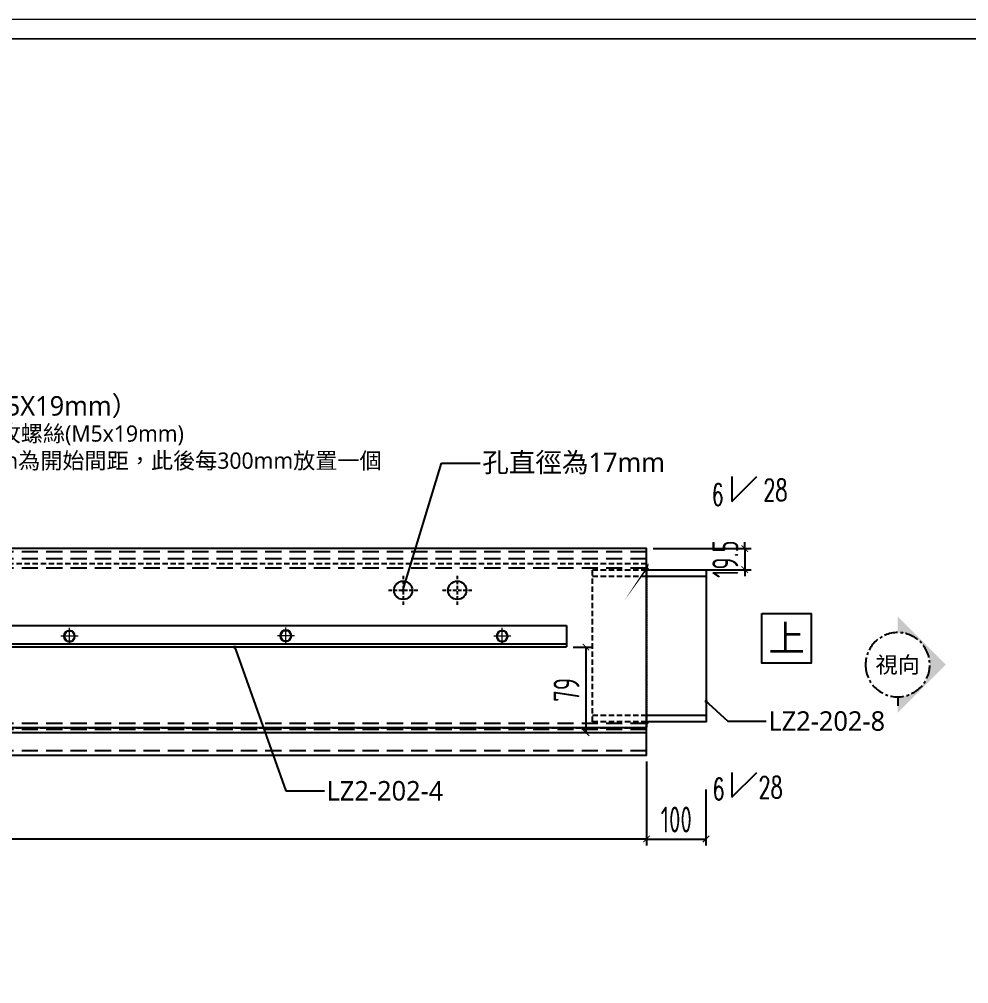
# Model space of a CAD drawing. Extents: x -3378 to 102197, y -3799 to 48702.
# Drawn here: x 9954 to 10831, y 6318 to 7209 of the extents above; entities that cross this region are included whole.
import ezdxf
from ezdxf import colors
from ezdxf.entities.mleader import LeaderData, LeaderLine
from ezdxf.enums import TextEntityAlignment as Align
from ezdxf.math import Vec2, Vec3

# ---------------------------------------------------------------- set-up
doc = ezdxf.new("R2010")
doc.units = 0
doc.set_wipeout_variables(frame=1)
for name, pattern in [('ASC-Facade Detail W1 & W2$0$HIDDEN2', [4.7625, 3.175, -1.5875]), ('CENTER', [2, 1.25, -0.25, 0.25, -0.25]), ('DASHDOT', [1, 0.5, -0.25, 0, -0.25]), ('HIDDEN', [0.375, 0.25, -0.125])]:
    doc.linetypes.add(name, pattern=pattern)
for name, color, linetype in [('DIM', 173, 'Continuous'), ('GM_ANNO_LABL', 4, 'Continuous'), ('GM_ANNO_TEXT', 7, 'Continuous'), ('噴塗面', 6, 'DASHDOT'), ('插芯', 4, 'Continuous'), ('金屬面材 METAL PANEL', 2, 'Continuous'), ('鐵件', 6, 'Continuous'), ('镀锌钢板', 3, 'Continuous'), ('隱藏線 HIDDEN', 8, 'HIDDEN')]:
    doc.layers.add(name, color=color, linetype=linetype)
doc.layers.add('GM_CNST', color=171, linetype='Continuous', lineweight=5, plot=False)
doc.layers.add('GM_SCEW', color=6, linetype='Continuous', lineweight=5)
doc.styles.add('CHINESE', font='ros1.shx', dxfattribs={"width": 0.75, "bigfont": 'hztxt.shx'})
doc.styles.add('GM', font='')
doc.styles.get("Standard").update_dxf_attribs({"font": 'romans.shx', "bigfont": 'chinese.shx'})
doc.styles.get('GM').set_extended_font_data('Microsoft JhengHei')
doc.dimstyles.new('F-06', dxfattribs={"dimscale": 6, "dimtxt": 4, "dimasz": 1, "dimexe": 1, "dimexo": 1, "dimgap": 1, "dimtad": 1, "dimdec": 1, "dimzin": 12, "dimdsep": 46, "dimtxsty": 'CHINESE', "dimblk": 'ARCHTICK', "dimcen": 0, "dimclrd": 4, "dimclre": 4, "dimclrt": 1, "dimadec": 0, "dimazin": 3, "dimtfac": 1, "dimtdec": 1, "dimtix": 1, "dimtmove": 2, "dimatfit": 3, "dimfxl": 1, "dimtolj": 1, "dimtzin": 0, "dimarcsym": 0})

# ---------------------------------------------------------------- blocks, each defined once
blk = doc.blocks.new('_ArchTick')
at = {"color": 0, "linetype": 'ByBlock', "const_width": 0.15}
blk.add_lwpolyline([(-0.5, -0.5), (0.5, 0.5)], dxfattribs=at)
blk = doc.blocks.new('*D1164')
at = {"layer": 'Defpoints', "color": 0, "ltscale": 10, "transparency": 16777216}
for p in [(9058.34, 6529.48, 0), (10533.8, 6529.48, 0), (10533.8, 6452.09)]:
    blk.add_point(p, dxfattribs=at)
at = {"layer": 'DIM', "color": 4, "lineweight": -2, "ltscale": 10, "transparency": 16777216}
for p, q in [((9058.34, 6523.48), (9058.34, 6446.09)), ((10533.8, 6523.48), (10533.8, 6446.09)), ((9058.34, 6452.09), (10533.8, 6452.09))]:
    blk.add_line(p, q, dxfattribs=at)
at = {"layer": 'DIM', "color": 4, "lineweight": -2, "ltscale": 10, "transparency": 16777216, "xscale": 6, "yscale": 6, "zscale": 6, "rotation": 180}
blk.add_blockref('_ArchTick', (9058.34, 6452.09), dxfattribs=at)
at = {"layer": 'DIM', "color": 4, "lineweight": -2, "ltscale": 10, "transparency": 16777216, "xscale": 6, "yscale": 6, "zscale": 6}
blk.add_blockref('_ArchTick', (10533.8, 6452.09), dxfattribs=at)
at = {"layer": 'DIM', "color": 1, "ltscale": 10, "transparency": 16777216, "insert": (9796.07, 6470.09), "char_height": 24, "attachment_point": 5, "style": 'CHINESE'}
blk.add_mtext('\\A1;4275', dxfattribs=at)
blk = doc.blocks.new('_Dot')
at = {"color": 0, "linetype": 'ByBlock', "lineweight": -2}
blk.add_line((-0.5, 0), (-1, 0), dxfattribs=at)
at = {"color": 0, "linetype": 'ByBlock', "const_width": 0.5}
blk.add_lwpolyline([(-0.25, 0, 1), (0.25, 0, 1)], format="xyb", close=True, dxfattribs=at)
blk = doc.blocks.new('A$C1729d957')
at = {"color": 1, "linetype": 'ASC-Facade Detail W1 & W2$0$HIDDEN2'}
for p, q in [((0, 13.5), (0, -13.5)), ((-13.5, 0), (13.5, 0))]:
    blk.add_line(p, q, dxfattribs=at)
at = {"color": 1}
blk.add_circle((0, 0), 8.5, dxfattribs=at)
blk = doc.blocks.new('*D1170')
at = {"layer": 'Defpoints', "color": 0, "ltscale": 10, "transparency": 16777216}
for p in [(10533.79, 6720.18, 0), (10533.79, 6700.7, 0), (10624.5, 6700.7)]:
    blk.add_point(p, dxfattribs=at)
at = {"layer": 'DIM', "color": 4, "lineweight": -2, "ltscale": 10, "transparency": 16777216}
for p, q in [((10539.79, 6720.18), (10630.5, 6720.18)), ((10624.5, 6720.18), (10624.5, 6726.18)), ((10624.5, 6720.18), (10624.5, 6700.7)), ((10539.79, 6700.7), (10630.5, 6700.7)), ((10624.5, 6700.7), (10624.5, 6694.7))]:
    blk.add_line(p, q, dxfattribs=at)
at = {"layer": 'DIM', "color": 4, "lineweight": -2, "ltscale": 10, "transparency": 16777216, "xscale": 6, "yscale": 6, "zscale": 6}
for p, rotation in [((10624.5, 6720.18), 270), ((10624.5, 6700.7), 90)]:
    blk.add_blockref('_ArchTick', p, dxfattribs=dict(at, rotation=rotation))
at = {"layer": 'DIM', "color": 1, "ltscale": 10, "transparency": 16777216, "insert": (10606.5, 6710.44), "char_height": 24, "attachment_point": 5, "rotation": 90, "style": 'CHINESE'}
blk.add_mtext('\\A1;19.5', dxfattribs=at)
blk = doc.blocks.new('3')
at = {"layer": '鐵件', "color": 7, "linetype": 'Continuous'}
for radius, start, end in [(1.5, 88.27205, 178.20715), (0.999, 88.17968, 178.24458), (0.5, 88.17968, 178.24458)]:
    blk.add_arc((0, 0), radius, start, end, dxfattribs=at)
blk = doc.blocks.new('*D1171')
at = {"layer": 'Defpoints', "color": 0, "ltscale": 10, "transparency": 16777216}
for p in [(10533.78, 6529.48), (10588.65, 6503.57), (10588.65, 6451.88)]:
    blk.add_point(p, dxfattribs=at)
at = {"layer": 'DIM', "color": 4, "lineweight": -2, "ltscale": 10, "transparency": 16777216}
for p, q in [((10533.78, 6523.48), (10533.78, 6445.88)), ((10588.65, 6497.57), (10588.65, 6445.88)), ((10533.78, 6451.88), (10588.65, 6451.88))]:
    blk.add_line(p, q, dxfattribs=at)
at = {"layer": 'DIM', "color": 4, "lineweight": -2, "ltscale": 10, "transparency": 16777216, "xscale": 6, "yscale": 6, "zscale": 6, "rotation": 180}
blk.add_blockref('_ArchTick', (10533.78, 6451.88), dxfattribs=at)
at = {"layer": 'DIM', "color": 4, "lineweight": -2, "ltscale": 10, "transparency": 16777216, "xscale": 6, "yscale": 6, "zscale": 6}
blk.add_blockref('_ArchTick', (10588.65, 6451.88), dxfattribs=at)
at = {"layer": 'DIM', "color": 1, "ltscale": 10, "transparency": 16777216, "insert": (10561.22, 6469.88), "char_height": 24, "attachment_point": 5, "style": 'CHINESE'}
blk.add_mtext('\\A1;100', dxfattribs=at)
blk = doc.blocks.new('A$Cae5fad26')
at = {"layer": '插芯', "color": 6, "linetype": 'Continuous'}
for p, q in [((50, 134.5, 40935), (105, 134.5, 40935)), ((50, 6), (105, 6))]:
    blk.add_line(p, q, dxfattribs=at)
blk.add_lwpolyline([(50, 140.5), (105, 140.5), (105, 0), (50, 0)], dxfattribs=at)
at = {"layer": '隱藏線 HIDDEN', "ltscale": 20}
for p, q in [((0, 134.5, 40935), (50, 134.5, 40935)), ((0, 6), (50, 6))]:
    blk.add_line(p, q, dxfattribs=at)
blk.add_lwpolyline([(50, 0), (0, 0), (0, 140.5), (50, 140.5)], dxfattribs=at)
blk = doc.blocks.new('m6六角自攻(平面)')
at = {"linetype": 'CENTER'}
for p, q in [((8, 0), (-8, 0)), ((0, -8), (0, 8))]:
    blk.add_line(p, q, dxfattribs=at)
blk.add_lwpolyline([(0, 4.95), (4.29, 2.47), (4.29, -2.47), (0, -4.95), (-4.29, -2.47), (-4.29, 2.47)], close=True)
blk.add_circle((0, 0), 5.5)
blk = doc.blocks.new('*U47')
blk.add_hatch(color=256).paths.add_polyline_path([(-4.455, 2.97), (0, -1.485), (0, 0, -1), (0, 5.94), (0, 7.425)])
at = {"linetype": 'ByBlock', "ltscale": 3}
blk.add_lwpolyline([(0, 0), (0, -0.823)], dxfattribs=at)
at = {"linetype": 'ByBlock'}
blk.add_circle((0, 2.97), 2.97, dxfattribs=at)
at = {"layer": 'GM_ANNO_TEXT', "style": 'GM'}
blk.add_attdef('圖號', text='', height=1.5, dxfattribs=at).set_placement((0, 2.97), align=Align.MIDDLE_CENTER)
blk = doc.blocks.new('*D1133')
at = {"layer": 'Defpoints', "color": 0, "ltscale": 10, "transparency": 16777216}
for p in [(10459.89, 6629.2, 0), (10459.89, 6550.18, 0), (10477.75, 6550.18)]:
    blk.add_point(p, dxfattribs=at)
at = {"layer": 'DIM', "color": 4, "lineweight": -2, "ltscale": 10, "transparency": 16777216}
for p, q in [((10465.89, 6629.2), (10483.75, 6629.2)), ((10477.75, 6629.2), (10477.75, 6550.18)), ((10465.89, 6550.18), (10483.75, 6550.18))]:
    blk.add_line(p, q, dxfattribs=at)
at = {"layer": 'DIM', "color": 4, "lineweight": -2, "ltscale": 10, "transparency": 16777216, "xscale": 6, "yscale": 6, "zscale": 6}
for p, rotation in [((10477.75, 6629.2), 90), ((10477.75, 6550.18), 270)]:
    blk.add_blockref('_ArchTick', p, dxfattribs=dict(at, rotation=rotation))
at = {"layer": 'DIM', "color": 1, "ltscale": 10, "transparency": 16777216, "insert": (10459.75, 6589.69), "char_height": 24, "attachment_point": 5, "rotation": 90, "style": 'CHINESE'}
blk.add_mtext('\\A1;79', dxfattribs=at)
blk = doc.blocks.new('TK')
at = {"lineweight": 0}
blk.add_3dface([(3, 5), (415, 5), (415, 294), (3, 294)], dxfattribs=at)
at = {"layer": 'GM_CNST'}
blk.add_lwpolyline([(3, 294), (415, 294), (415, 30.55), (3, 30.55)], close=True, dxfattribs=at)
at = {"layer": 'GM_CNST', "linetype": 'Continuous', "lineweight": 0}
blk.add_3dface([(420, 0), (0, 0), (0, 297), (420, 297)], dxfattribs=at)
at = {"layer": 'GM_ANNO_TEXT', "style": 'GM'}
for tag, p in [('業主', (283.43, 26.37)), ('圖名', (283.48, 9.14))]:
    blk.add_attdef(tag, text='', height=2.56, dxfattribs=at).set_placement(p, align=Align.MIDDLE_LEFT)
for tag, p in [('繪圖者', (109.3, 23.05)), ('比例尺', (166.71, 23.04)), ('設計者', (109.3, 9.56)), ('單位', (138.49, 9.62)), ('日期', (166.62, 9.45))]:
    blk.add_attdef(tag, text='', height=2.56, dxfattribs=at).set_placement(p, align=Align.CENTER)
for p in [(389.45, 19.37), (389.45, 13.69), (359.78, 12.56), (389.45, 8.01)]:
    blk.add_attdef('加工編號', text='', height=2.56, dxfattribs=at).set_placement(p, align=Align.MIDDLE)
blk = doc.blocks.new('*U1277')
blk.add_wipeout([(-1.6, 1.6), (1.6, 1.6), (1.6, -1.6), (-1.6, -1.6)])
blk.add_lwpolyline([(-1.6, 1.6), (1.6, 1.6), (1.6, -1.6), (-1.6, -1.6)], close=True)
at = {"layer": 'GM_ANNO_TEXT', "ltscale": 0.3, "style": 'GM', "flags": 8}
blk.add_attdef('01', text='', height=1.725, dxfattribs=at).set_placement((0, 0), align=Align.MIDDLE_CENTER)
blk = doc.blocks.new('A$Ccf80ea00')
at = {"layer": '金屬面材 METAL PANEL'}
for p, q in [((0, 182.77, 0), (699.61, 182.77, 0)), ((0, 182.77, 0), (0, 162.77, 0)), ((699.61, 182.77, 0), (699.61, 162.77, 0)), ((0, 165.77, 0), (699.61, 165.77, 0)), ((0, 162.77, 0), (699.61, 162.77, 0))]:
    blk.add_line(p, q, dxfattribs=at)
at = {"layer": 'GM_SCEW', "ltscale": 0.3, "xscale": -1, "rotation": 90}
for p in [(40.03, 172.77, 0.02), (240.01, 172.77, 0.02), (440.05, 173.11, 0.02), (640.01, 172.77, 0.02)]:
    blk.add_blockref('m6六角自攻(平面)', p, dxfattribs=at)
at = {"layer": 'GM_ANNO_LABL'}
ml = blk.add_multileader_mtext('Standard', dxfattribs=at)
ml.set_content('{\\fMicrosoft JhengHei|b0|i0|c136|p34;圓頭自攻螺絲(M5x19mm)\\P以80mm為開始間距，此後每300mm放置一個}', color=256, style='GM')
ml.set_leader_properties()
ml.set_arrow_properties(name='DOT')
ml.build(insert=Vec2(0, 0))
ml.multileader.update_dxf_attribs({"arrow_head_size": 3})
ctx = ml.context
ctx.base_point, ctx.char_height, ctx.arrow_head_size, ctx.plane_origin = Vec3(111.27, 359.39, 0.02), 15, 3, Vec3(111.22, 103.99, 0.02)
notes = []
notes.append((ctx, [(0, (1, 1, 0), (75.7, 359.39, 0.02), (1, 0), 35.58, [(0, [(40.03, 172.77, 0.02)], 0, [])])]))
ctx.mtext.insert, ctx.mtext.flow_direction = Vec3(113.27, 367.47, 0.02), 5
for ctx, leaders in notes:
    for number, flags, end, landing, length, lines in leaders:
        leader = LeaderData()
        leader.index, (leader.has_last_leader_line, leader.has_dogleg_vector, leader.attachment_direction) = number, flags
        leader.last_leader_point, leader.dogleg_vector, leader.dogleg_length = Vec3(end), Vec3(landing), length
        for number, points, colour, breaks in lines:
            line = LeaderLine()
            line.index, line.vertices, line.color, line.breaks = number, Vec3.list(points), colors.encode_raw_color(colour), breaks
            leader.lines.append(line)
        ctx.leaders.append(leader)

msp = doc.modelspace()

# ---------------------------------------------------------------- linework, layer by layer
at = {"layer": 'DIM', "ltscale": 10}
for p, q in [((10612.476, 6786.776, 0), (10612.476, 6763.736, 0)), ((10612.476, 6763.736, 0), (10635.516, 6786.776, 0)), ((10612.476, 6513.483, 0), (10612.476, 6490.443, 0)), ((10612.476, 6490.443, 0), (10635.516, 6513.483, 0))]:
    msp.add_line(p, q, dxfattribs=at)
at = {"layer": 'GM_ANNO_LABL', "color": 4, "ltscale": 10, "elevation": 0}
for points in [[(10641.012, 6786.891, 0, 0, 0), (10673.828, 6786.891, 0, 0, 0), (10588.438, 6786.891, 0, 0, 0), (10539.815, 6712.713, 5, 0, 0), (10534.852, 6701.765, 0, 0, 0)], [(10673.802, 6513.637, 0, 0, 0), (10588.301, 6513.587, 0, 0, 0), (10541.992, 6553.593, 5, 0, 0), (10533.791, 6560.205, 0, 0, 0)]]:
    msp.add_lwpolyline(points, format="xyseb", dxfattribs=at)
at = {"layer": '金屬面材 METAL PANEL', "elevation": 0}
msp.add_lwpolyline([(9058.349, 6720.178), (9058.349, 6550.178), (10533.792, 6550.178), (10533.792, 6720.178)], close=True, dxfattribs=at)
at = {"layer": '镀锌钢板', "elevation": 0}
msp.add_lwpolyline([(9058.343, 6554.678), (9058.343, 6529.478), (10533.792, 6529.478), (10533.792, 6554.678)], close=True, dxfattribs=at)
at = {"layer": '隱藏線 HIDDEN', "ltscale": 60}
for p, q in [((10533.792, 6717.178, 0), (9058.349, 6717.178, 0)), ((10533.792, 6710.678, 0), (9058.349, 6710.678, 0)), ((10533.792, 6702.178, 0), (9058.349, 6702.178, 0)), ((10533.792, 6558.678, 0), (9058.349, 6558.678, 0)), ((10533.792, 6553.178, 0), (9058.349, 6553.178, 0)), ((10533.792, 6533.502, 0), (9058.343, 6533.502, 0))]:
    msp.add_line(p, q, dxfattribs=at)
at = {"layer": '隱藏線 HIDDEN'}
msp.add_line((10533.792, 6706.178, 0), (10533.792, 6554.678, 0), dxfattribs=at)
at = {"layer": '隱藏線 HIDDEN', "ltscale": 20, "elevation": 0}
msp.add_lwpolyline([(10533.792, 6706.178), (9058.355, 6706.178), (9058.344, 6554.678), (10533.792, 6554.678)], dxfattribs=at)

# ---------------------------------------------------------------- block references
at = {"xscale": 6, "yscale": 6, "zscale": 6}
msp.add_blockref('TK', (8878.793, 5427.217), dxfattribs=at)
at = {"xscale": -1, "rotation": 358.225866466537}
msp.add_blockref('3', (10533.792, 6700.705, 0), dxfattribs=at)
for p in [(10308.792, 6681.678, 0), (10358.792, 6681.678, 0)]:
    msp.add_blockref('A$C1729d957', p)
at = {"rotation": 181.7741335334631}
msp.add_blockref('3', (10533.792, 6560.205, 0), dxfattribs=at)
at = {"layer": 'GM_ANNO_LABL', "linetype": 'CENTER'}
ref = msp.add_blockref('*U47', (10765.824, 6583.218, 0), dxfattribs=dict(at, xscale=-10, yscale=10, zscale=10))
ref.add_attrib('圖號', '視向', dxfattribs={"layer": 'GM_ANNO_TEXT', "height": 15, "style": 'GM'}).set_placement((10765.824, 6612.918, 0), align=Align.MIDDLE_CENTER)
at = {"layer": '噴塗面', "ltscale": 10}
for name, p in [('A$Ccf80ea00', (9760.285, 6466.538, 0)), ('A$Cae5fad26', (10483.792, 6560.205, 0))]:
    msp.add_blockref(name, p, dxfattribs=at)

# ---------------------------------------------------------------- texts
at = {"layer": 'GM_ANNO_LABL', "color": 4, "ltscale": 5, "width": 0.65}
for s, p in [('28', (10652.789, 6784.342, 0)), ('6', (10599.498, 6780.033, 0)), ('6', (10600.249, 6508.019, 0)), ('28', (10648.39, 6509.745, 0))]:
    msp.add_text(s, height=20, dxfattribs=at).set_placement(p, align=Align.TOP_CENTER)

# ---------------------------------------------------------------- dimensions: what is measured, and where the dimension line sits
at = {"layer": 'DIM', "ltscale": 10}
for base, p1, p2, picture, middle in [((10624.502, 6700.705, 0), (10533.792, 6720.178, 0), (10533.792, 6700.705, 0), '*D1170', (10606.502, 6710.441, 0)), ((10477.755, 6550.178), (10459.891, 6629.205, 0), (10459.891, 6550.178, 0), '*D1133', (10459.755, 6589.691))]:
    dim = msp.add_linear_dim(base=base, p1=p1, p2=p2, angle=90, dimstyle='F-06', dxfattribs=at)
    dim.commit()
    dim.dimension.update_dxf_attribs({"geometry": picture, "text_midpoint": middle})
for base, p1, p2, text, picture, middle in [((10533.797, 6452.09, 0), (9058.343, 6529.478, 0), (10533.797, 6529.478, 0), '4275', '*D1164', (9796.07, 6470.09, 0)), ((10588.651, 6451.884, 0), (10533.785, 6529.483, 0), (10588.651, 6503.572, 0), '100', '*D1171', (10561.218, 6469.884, 0))]:
    dim = msp.add_linear_dim(base=base, p1=p1, p2=p2, text=text, dimstyle='F-06', dxfattribs=at)
    dim.commit()
    dim.dimension.update_dxf_attribs({"geometry": picture, "text_midpoint": middle})

# ---------------------------------------------------------------- leaders
at = {"layer": 'GM_ANNO_LABL'}
ml = msp.add_multileader_mtext('Standard', dxfattribs=at)
ml.set_content('{\\fMicrosoft JhengHei|b0|i0|c136|p34;圓頭自攻螺絲（M5X19mm）}', color=256, style='GM')
ml.set_leader_properties()
ml.set_arrow_properties(name='DOT')
ml.build(insert=Vec2(0, 0))
ml.multileader.update_dxf_attribs({"arrow_head_size": 3})
ctx = ml.context
ctx.base_point, ctx.char_height, ctx.arrow_head_size, ctx.plane_origin = Vec3(9746.386, 6850.029, 0), 18, 3, Vec3(9748.548, 6617.799, 0)
notes = []
notes.append((ctx, [(0, (1, 1, 0), (9710.81, 6850.029, 0), (1, 0), 35.576, [(0, [(9677.35, 6680.178, 0)], 0, [])])]))
ctx.mtext.insert, ctx.mtext.flow_direction = Vec3(9748.386, 6861.074, 0), 5
ml = msp.add_multileader_mtext('Standard', dxfattribs=at)
ml.set_content('{\\fMicrosoft JhengHei|b0|i0|c136|p34;孔直徑為17mm}', color=256, style='GM')
ml.set_leader_properties()
ml.set_arrow_properties(name='DOT')
ml.build(insert=Vec2(0, 0))
ml.multileader.update_dxf_attribs({"arrow_head_size": 3})
ctx = ml.context
ctx.base_point, ctx.char_height, ctx.arrow_head_size, ctx.plane_origin = Vec3(10379.872, 6799.195, 0), 18, 3, Vec3(10379.824, 6612.794, 0)
notes.append((ctx, [(0, (1, 1, 0), (10344.295, 6799.195, 0), (1, 0), 35.576, [(0, [(10308.626, 6681.575, 0)], 0, [])])]))
ctx.mtext.insert, ctx.mtext.flow_direction = Vec3(10381.872, 6808.851, 0), 5
ml = msp.add_multileader_mtext('Standard', dxfattribs=at)
ml.set_content('{\\fMicrosoft JhengHei|b0|i0|c136|p34;\\C0;LZ2-202-\\fMicrosoft JhengHei|b0|i0|c134|p34;4}', color=256, style='GM')
ml.set_leader_properties()
ml.set_arrow_properties(name='DOT')
ml.build(insert=Vec2(0, 0))
ml.multileader.update_dxf_attribs({"arrow_head_size": 3})
ctx = ml.context
ctx.base_point, ctx.char_height, ctx.arrow_head_size, ctx.plane_origin = Vec3(10236.03, 6496.315, 0), 18, 3, Vec3(10224.212, 6560.397, 0)
notes.append((ctx, [(0, (1, 1, 0), (10200.454, 6496.315, 0), (1, 0), 35.576, [(0, [(10153.014, 6629.178, 0)], 0, [])])]))
ctx.mtext.insert, ctx.mtext.flow_direction = Vec3(10238.03, 6505.467, 0), 5
ml = msp.add_multileader_mtext('Standard', dxfattribs=at)
ml.set_content('{\\fMicrosoft JhengHei|b0|i0|c136|p34;\\C0;LZ2-202-\\fMicrosoft JhengHei|b0|i0|c134|p34;8}', color=256, style='GM')
ml.set_leader_properties()
ml.set_arrow_properties(name='DOT')
ml.build(insert=Vec2(0, 0))
ml.multileader.update_dxf_attribs({"arrow_head_size": 3})
ctx = ml.context
ctx.base_point, ctx.char_height, ctx.arrow_head_size, ctx.plane_origin = Vec3(10644.371, 6560.765, 0), 18, 3, Vec3(10659.99, 6510.378, 0)
notes.append((ctx, [(0, (1, 1, 0), (10608.795, 6560.765, 0), (1, 0), 35.576, [(0, [(10588.792, 6579.159, 0)], 0, [])])]))
ctx.mtext.insert, ctx.mtext.flow_direction = Vec3(10646.371, 6569.916, 0), 5
for ctx, leaders in notes:
    for number, flags, end, landing, length, lines in leaders:
        leader = LeaderData()
        leader.index, (leader.has_last_leader_line, leader.has_dogleg_vector, leader.attachment_direction) = number, flags
        leader.last_leader_point, leader.dogleg_vector, leader.dogleg_length = Vec3(end), Vec3(landing), length
        for number, points, colour, breaks in lines:
            line = LeaderLine()
            line.index, line.vertices, line.color, line.breaks = number, Vec3.list(points), colors.encode_raw_color(colour), breaks
            leader.lines.append(line)
        ctx.leaders.append(leader)

# ---------------------------------------------------------------- next in the draw order: block references
at = {"layer": 'GM_ANNO_LABL', "ltscale": 0.3, "xscale": 14.28571431275816, "yscale": 14.28571431275816, "zscale": 14.28571431275816}
msp.add_blockref('*U1277', (10663.103, 6637.336, 0), dxfattribs=at).add_auto_attribs({'01': '上'})

doc.saveas('drawing.dxf')
